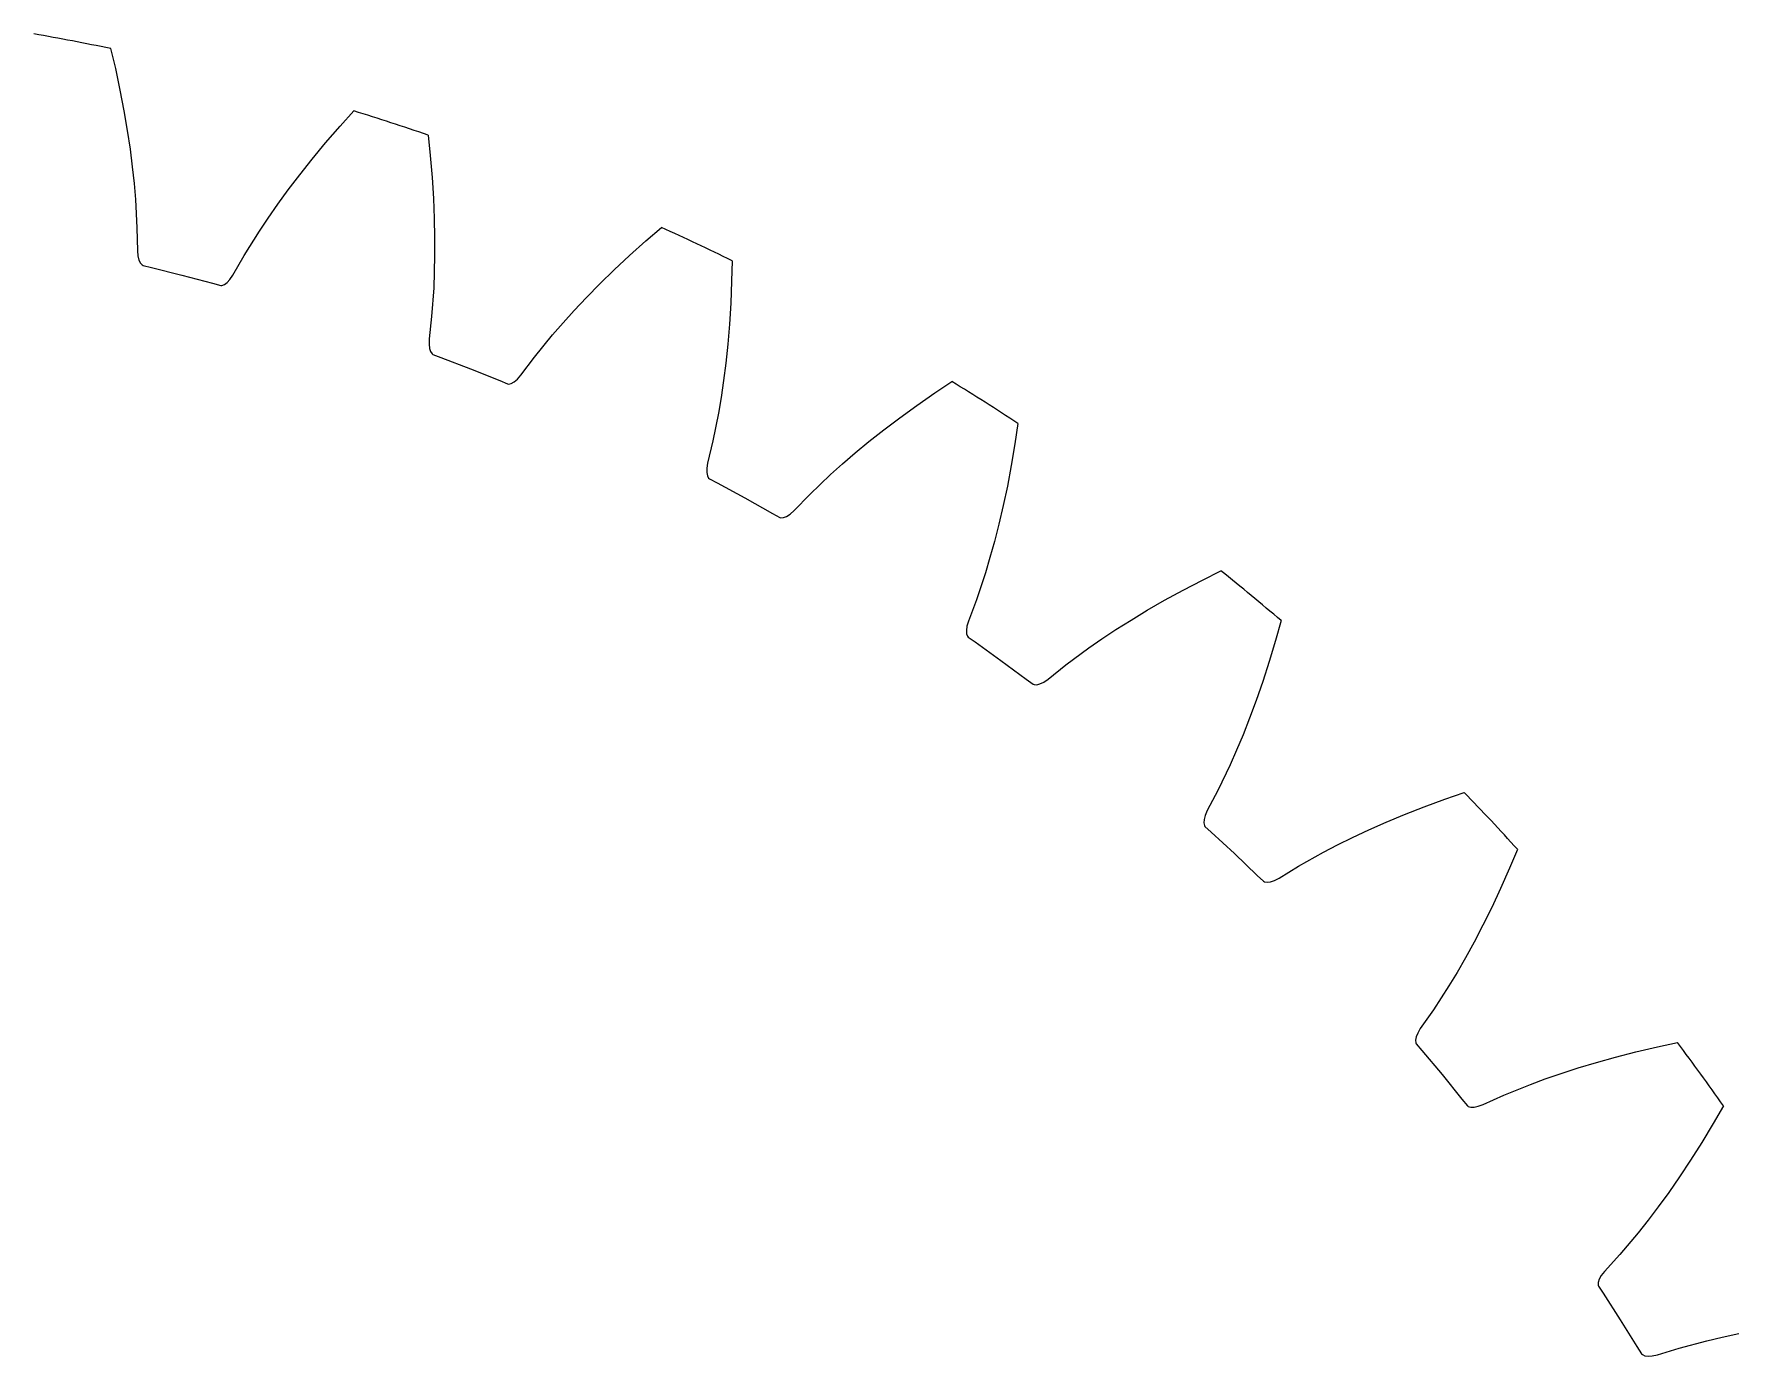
# Model space of a CAD drawing. Extents: x -39 to 114, y -39 to 39.
# Drawn here: x 6.74 to 32, y 18.72 to 38.41 of the extents above; entities that cross this region are included whole.
import ezdxf

# ---------------------------------------------------------------- set-up
doc = ezdxf.new("R2010")
doc.units = 0

msp = doc.modelspace()

# ---------------------------------------------------------------- linework, layer by layer
at = {"layer": 'layer1'}
for p, q in [((7.878, 38.196), (7.948, 37.898)), ((7.948, 37.898), (8.017, 37.578)), ((8.017, 37.578), (8.075, 37.271)), ((8.075, 37.271), (8.125, 36.977)), ((11.293, 37.04), (11.497, 37.267)), ((8.125, 36.977), (8.167, 36.697)), ((11.078, 36.792), (11.293, 37.04)), ((12.603, 36.907), (12.635, 36.603)), ((8.167, 36.697), (8.2, 36.434)), ((10.879, 36.551), (11.078, 36.792)), ((8.2, 36.434), (8.227, 36.184)), ((10.693, 36.317), (10.879, 36.551)), ((12.635, 36.603), (12.663, 36.277)), ((8.227, 36.184), (8.247, 35.949)), ((10.522, 36.093), (10.693, 36.317)), ((12.663, 36.277), (12.683, 35.965)), ((8.247, 35.949), (8.27, 35.525)), ((10.366, 35.878), (10.522, 36.093)), ((12.683, 35.965), (12.696, 35.667)), ((10.092, 35.475), (10.222, 35.672)), ((10.222, 35.672), (10.366, 35.878)), ((12.696, 35.667), (12.702, 35.384)), ((8.27, 35.525), (8.276, 35.185)), ((9.867, 35.114), (10.092, 35.475)), ((12.702, 35.384), (12.702, 35.119)), ((15.846, 35.332), (16.077, 35.532)), ((8.276, 35.185), (8.284, 35.108)), ((15.602, 35.113), (15.846, 35.332)), ((8.284, 35.108), (8.299, 35.047)), ((8.299, 35.047), (8.32, 35.002)), ((8.32, 35.002), (8.346, 34.973)), ((8.346, 34.973), (8.36, 34.965)), ((8.36, 34.965), (8.484, 34.935)), ((8.484, 34.935), (8.94, 34.821)), ((9.698, 34.82), (9.867, 35.114)), ((12.702, 35.119), (12.697, 34.868)), ((15.161, 34.691), (15.374, 34.899)), ((15.374, 34.899), (15.602, 35.113)), ((17.13, 35.037), (17.123, 34.731)), ((8.94, 34.821), (9.395, 34.701)), ((9.395, 34.701), (9.518, 34.668)), ((9.518, 34.668), (9.535, 34.668)), ((9.535, 34.668), (9.572, 34.681)), ((9.572, 34.681), (9.611, 34.71)), ((9.611, 34.71), (9.654, 34.757)), ((9.654, 34.757), (9.698, 34.82)), ((12.688, 34.632), (12.657, 34.208)), ((12.697, 34.868), (12.688, 34.632)), ((14.963, 34.489), (15.161, 34.691)), ((17.123, 34.731), (17.11, 34.404)), ((14.781, 34.296), (14.963, 34.489)), ((17.11, 34.404), (17.091, 34.092)), ((12.657, 34.208), (12.621, 33.871)), ((14.613, 34.109), (14.781, 34.296)), ((12.621, 33.871), (12.619, 33.793)), ((14.19, 33.601), (14.458, 33.931)), ((14.458, 33.931), (14.613, 34.109)), ((17.091, 34.092), (17.066, 33.794)), ((12.619, 33.793), (12.626, 33.731)), ((12.626, 33.731), (12.641, 33.683)), ((12.641, 33.683), (12.663, 33.651)), ((12.663, 33.651), (12.677, 33.642)), ((12.677, 33.642), (12.796, 33.596)), ((17.066, 33.794), (17.037, 33.513)), ((12.796, 33.596), (13.234, 33.425)), ((13.234, 33.425), (13.67, 33.25)), ((13.986, 33.33), (14.19, 33.601)), ((17.037, 33.513), (17.004, 33.25)), ((13.67, 33.25), (13.788, 33.201)), ((13.788, 33.201), (13.805, 33.199)), ((13.805, 33.199), (13.843, 33.208)), ((13.843, 33.208), (13.886, 33.232)), ((13.886, 33.232), (13.934, 33.273)), ((13.934, 33.273), (13.986, 33.33)), ((17.004, 33.25), (16.967, 33.001)), ((20.149, 33.068), (20.404, 33.237)), ((16.967, 33.001), (16.928, 32.768)), ((19.627, 32.697), (19.88, 32.881)), ((19.88, 32.881), (20.149, 33.068)), ((16.928, 32.768), (16.845, 32.352)), ((19.389, 32.517), (19.627, 32.697)), ((21.386, 32.614), (21.341, 32.311)), ((16.845, 32.352), (16.766, 32.022)), ((19.168, 32.342), (19.389, 32.517)), ((18.773, 32.009), (18.963, 32.173)), ((18.963, 32.173), (19.168, 32.342)), ((21.341, 32.311), (21.287, 31.988)), ((16.755, 31.945), (16.754, 31.882)), ((16.754, 31.882), (16.763, 31.833)), ((16.766, 32.022), (16.755, 31.945)), ((18.29, 31.557), (18.597, 31.851)), ((18.597, 31.851), (18.773, 32.009)), ((21.287, 31.988), (21.229, 31.681)), ((16.763, 31.833), (16.781, 31.799)), ((16.781, 31.799), (16.793, 31.787)), ((16.793, 31.787), (16.906, 31.727)), ((16.906, 31.727), (17.319, 31.503)), ((21.229, 31.681), (21.167, 31.389)), ((17.319, 31.503), (17.73, 31.274)), ((18.053, 31.314), (18.29, 31.557)), ((21.167, 31.389), (21.103, 31.114)), ((17.73, 31.274), (17.841, 31.212)), ((17.841, 31.212), (17.857, 31.207)), ((17.857, 31.207), (17.896, 31.211)), ((17.896, 31.211), (17.942, 31.229)), ((17.942, 31.229), (17.994, 31.264)), ((17.994, 31.264), (18.053, 31.314)), ((21.103, 31.114), (21.037, 30.857)), ((21.037, 30.857), (20.97, 30.615)), ((20.97, 30.615), (20.902, 30.388)), ((20.902, 30.388), (20.767, 29.986)), ((24.135, 30.281), (24.409, 30.417)), ((23.57, 29.98), (23.844, 30.13)), ((23.844, 30.13), (24.135, 30.281)), ((20.767, 29.986), (20.648, 29.668)), ((23.07, 29.685), (23.312, 29.831)), ((23.312, 29.831), (23.57, 29.98)), ((20.627, 29.593), (20.618, 29.531)), ((20.648, 29.668), (20.627, 29.593)), ((22.846, 29.543), (23.07, 29.685)), ((25.305, 29.676), (25.223, 29.382)), ((20.618, 29.531), (20.621, 29.481)), ((20.621, 29.481), (20.634, 29.445)), ((20.634, 29.445), (20.645, 29.432)), ((20.645, 29.432), (20.749, 29.358)), ((20.749, 29.358), (21.131, 29.084)), ((22.442, 29.269), (22.636, 29.404)), ((22.636, 29.404), (22.846, 29.543)), ((25.223, 29.382), (25.128, 29.068)), ((21.131, 29.084), (21.51, 28.805)), ((22.101, 29.016), (22.442, 29.269)), ((25.128, 29.068), (25.032, 28.77)), ((21.51, 28.805), (21.612, 28.729)), ((21.835, 28.805), (22.101, 29.016)), ((21.612, 28.729), (21.628, 28.723)), ((21.628, 28.723), (21.666, 28.722)), ((21.666, 28.722), (21.714, 28.735)), ((21.714, 28.735), (21.771, 28.762)), ((21.771, 28.762), (21.835, 28.805)), ((25.032, 28.77), (24.934, 28.488)), ((24.934, 28.488), (24.836, 28.224)), ((24.836, 28.224), (24.738, 27.977)), ((24.738, 27.977), (24.641, 27.745)), ((24.641, 27.745), (24.545, 27.529)), ((24.545, 27.529), (24.361, 27.146)), ((24.361, 27.146), (24.203, 26.846)), ((27.74, 27.018), (28.029, 27.118)), ((24.203, 26.846), (24.173, 26.775)), ((26.867, 26.674), (27.142, 26.789)), ((27.142, 26.789), (27.432, 26.904)), ((27.432, 26.904), (27.74, 27.018)), ((24.157, 26.714), (24.153, 26.664)), ((24.153, 26.664), (24.162, 26.627)), ((24.173, 26.775), (24.157, 26.714)), ((24.162, 26.627), (24.171, 26.612)), ((24.171, 26.612), (24.265, 26.526)), ((26.368, 26.446), (26.609, 26.559)), ((26.609, 26.559), (26.867, 26.674)), ((24.265, 26.526), (24.609, 26.206)), ((25.934, 26.226), (26.143, 26.335)), ((26.143, 26.335), (26.368, 26.446)), ((24.609, 26.206), (24.95, 25.882)), ((25.563, 26.017), (25.934, 26.226)), ((28.825, 26.27), (28.706, 25.989)), ((24.95, 25.882), (25.042, 25.794)), ((25.042, 25.794), (25.057, 25.786)), ((25.057, 25.786), (25.095, 25.78)), ((25.095, 25.78), (25.144, 25.786)), ((25.144, 25.786), (25.204, 25.807)), ((25.204, 25.807), (25.273, 25.841)), ((25.273, 25.841), (25.563, 26.017)), ((28.706, 25.989), (28.573, 25.689)), ((28.573, 25.689), (28.44, 25.406)), ((28.44, 25.406), (28.308, 25.139)), ((28.308, 25.139), (28.177, 24.888)), ((28.177, 24.888), (28.05, 24.656)), ((28.05, 24.656), (27.924, 24.438)), ((27.924, 24.438), (27.802, 24.236)), ((27.802, 24.236), (27.571, 23.879)), ((27.571, 23.879), (27.377, 23.601)), ((27.338, 23.534), (27.314, 23.476)), ((27.377, 23.601), (27.338, 23.534)), ((27.314, 23.476), (27.305, 23.427)), ((27.305, 23.427), (27.309, 23.388)), ((27.309, 23.388), (27.316, 23.373)), ((27.316, 23.373), (27.398, 23.276)), ((27.398, 23.276), (27.7, 22.915)), ((30.285, 23.176), (30.588, 23.253)), ((30.588, 23.253), (30.907, 23.328)), ((30.907, 23.328), (31.206, 23.392)), ((29.475, 22.933), (29.728, 23.015)), ((29.728, 23.015), (29.998, 23.096)), ((29.998, 23.096), (30.285, 23.176)), ((27.7, 22.915), (27.997, 22.551)), ((28.622, 22.608), (29.016, 22.768)), ((29.016, 22.768), (29.237, 22.85)), ((29.237, 22.85), (29.475, 22.933)), ((27.997, 22.551), (28.078, 22.452)), ((28.313, 22.47), (28.622, 22.608)), ((28.078, 22.452), (28.091, 22.442)), ((28.091, 22.442), (28.128, 22.431)), ((28.128, 22.431), (28.178, 22.432)), ((28.178, 22.432), (28.24, 22.444)), ((28.24, 22.444), (28.313, 22.47)), ((31.89, 22.451), (31.737, 22.186)), ((31.737, 22.186), (31.568, 21.905)), ((31.568, 21.905), (31.4, 21.641)), ((31.4, 21.641), (31.235, 21.393)), ((31.235, 21.393), (31.075, 21.161)), ((31.075, 21.161), (30.919, 20.946)), ((30.767, 20.745), (30.62, 20.56)), ((30.919, 20.946), (30.767, 20.745)), ((30.62, 20.56), (30.347, 20.235)), ((30.347, 20.235), (30.119, 19.984)), ((30.119, 19.984), (30.072, 19.922)), ((30.041, 19.867), (30.025, 19.82)), ((30.025, 19.82), (30.025, 19.781)), ((30.025, 19.781), (30.03, 19.765)), ((30.03, 19.765), (30.099, 19.658)), ((30.072, 19.922), (30.041, 19.867)), ((30.099, 19.658), (30.354, 19.263)), ((30.354, 19.263), (30.603, 18.864)), ((31.23, 18.843), (31.641, 18.952)), ((31.641, 18.952), (31.871, 19.006)), ((31.871, 19.006), (32.117, 19.058)), ((30.603, 18.864), (30.67, 18.756)), ((30.67, 18.756), (30.683, 18.745)), ((30.683, 18.745), (30.718, 18.729)), ((30.718, 18.729), (30.767, 18.723)), ((30.767, 18.723), (30.83, 18.728)), ((30.83, 18.728), (30.906, 18.744)), ((30.906, 18.744), (31.23, 18.843))]:
    msp.add_line(p, q, dxfattribs=at)
for start, end in [(78.3457, 80.0543), (71.1457, 72.8543), (63.9457, 65.6543), (56.7457, 58.4543), (49.5457, 51.2543), (42.3457, 44.0543), (35.1457, 36.8543)]:
    msp.add_arc((0, 0), 39, start, end, dxfattribs=at)
at = {"layer": 'layer3'}
for p, q in [((7.878, 38.196), (7.948, 37.898)), ((7.948, 37.898), (8.017, 37.578)), ((8.017, 37.578), (8.075, 37.271)), ((8.075, 37.271), (8.125, 36.977)), ((11.293, 37.04), (11.497, 37.267)), ((8.125, 36.977), (8.167, 36.697)), ((11.078, 36.792), (11.293, 37.04)), ((12.603, 36.907), (12.635, 36.603)), ((8.167, 36.697), (8.2, 36.434)), ((10.879, 36.551), (11.078, 36.792)), ((8.2, 36.434), (8.227, 36.184)), ((10.693, 36.317), (10.879, 36.551)), ((12.635, 36.603), (12.663, 36.277)), ((8.227, 36.184), (8.247, 35.949)), ((10.522, 36.093), (10.693, 36.317)), ((12.663, 36.277), (12.683, 35.965)), ((8.247, 35.949), (8.27, 35.525)), ((10.366, 35.878), (10.522, 36.093)), ((12.683, 35.965), (12.696, 35.667)), ((10.092, 35.475), (10.222, 35.672)), ((10.222, 35.672), (10.366, 35.878)), ((12.696, 35.667), (12.702, 35.384)), ((8.27, 35.525), (8.276, 35.185)), ((9.867, 35.114), (10.092, 35.475)), ((12.702, 35.384), (12.702, 35.119)), ((15.846, 35.332), (16.077, 35.532)), ((8.276, 35.185), (8.284, 35.108)), ((15.602, 35.113), (15.846, 35.332)), ((8.284, 35.108), (8.299, 35.047)), ((8.299, 35.047), (8.32, 35.002)), ((8.32, 35.002), (8.346, 34.973)), ((8.346, 34.973), (8.36, 34.965)), ((8.36, 34.965), (8.484, 34.935)), ((8.484, 34.935), (8.94, 34.821)), ((9.698, 34.82), (9.867, 35.114)), ((12.702, 35.119), (12.697, 34.868)), ((15.161, 34.691), (15.374, 34.899)), ((15.374, 34.899), (15.602, 35.113)), ((17.13, 35.037), (17.123, 34.731)), ((8.94, 34.821), (9.395, 34.701)), ((9.395, 34.701), (9.518, 34.668)), ((9.518, 34.668), (9.535, 34.668)), ((9.535, 34.668), (9.572, 34.681)), ((9.572, 34.681), (9.611, 34.71)), ((9.611, 34.71), (9.654, 34.757)), ((9.654, 34.757), (9.698, 34.82)), ((12.688, 34.632), (12.657, 34.208)), ((12.697, 34.868), (12.688, 34.632)), ((14.963, 34.489), (15.161, 34.691)), ((17.123, 34.731), (17.11, 34.404)), ((14.781, 34.296), (14.963, 34.489)), ((17.11, 34.404), (17.091, 34.092)), ((12.657, 34.208), (12.621, 33.871)), ((14.613, 34.109), (14.781, 34.296)), ((12.621, 33.871), (12.619, 33.793)), ((14.19, 33.601), (14.458, 33.931)), ((14.458, 33.931), (14.613, 34.109)), ((17.091, 34.092), (17.066, 33.794)), ((12.619, 33.793), (12.626, 33.731)), ((12.626, 33.731), (12.641, 33.683)), ((12.641, 33.683), (12.663, 33.651)), ((12.663, 33.651), (12.677, 33.642)), ((12.677, 33.642), (12.796, 33.596)), ((17.066, 33.794), (17.037, 33.513)), ((12.796, 33.596), (13.234, 33.425)), ((13.234, 33.425), (13.67, 33.25)), ((13.986, 33.33), (14.19, 33.601)), ((17.037, 33.513), (17.004, 33.25)), ((13.67, 33.25), (13.788, 33.201)), ((13.788, 33.201), (13.805, 33.199)), ((13.805, 33.199), (13.843, 33.208)), ((13.843, 33.208), (13.886, 33.232)), ((13.886, 33.232), (13.934, 33.273)), ((13.934, 33.273), (13.986, 33.33)), ((17.004, 33.25), (16.967, 33.001)), ((20.149, 33.068), (20.404, 33.237)), ((16.967, 33.001), (16.928, 32.768)), ((19.627, 32.697), (19.88, 32.881)), ((19.88, 32.881), (20.149, 33.068)), ((16.928, 32.768), (16.845, 32.352)), ((19.389, 32.517), (19.627, 32.697)), ((21.386, 32.614), (21.341, 32.311)), ((16.845, 32.352), (16.766, 32.022)), ((19.168, 32.342), (19.389, 32.517)), ((18.773, 32.009), (18.963, 32.173)), ((18.963, 32.173), (19.168, 32.342)), ((21.341, 32.311), (21.287, 31.988)), ((16.755, 31.945), (16.754, 31.882)), ((16.754, 31.882), (16.763, 31.833)), ((16.766, 32.022), (16.755, 31.945)), ((18.29, 31.557), (18.597, 31.851)), ((18.597, 31.851), (18.773, 32.009)), ((21.287, 31.988), (21.229, 31.681)), ((16.763, 31.833), (16.781, 31.799)), ((16.781, 31.799), (16.793, 31.787)), ((16.793, 31.787), (16.906, 31.727)), ((16.906, 31.727), (17.319, 31.503)), ((21.229, 31.681), (21.167, 31.389)), ((17.319, 31.503), (17.73, 31.274)), ((18.053, 31.314), (18.29, 31.557)), ((21.167, 31.389), (21.103, 31.114)), ((17.73, 31.274), (17.841, 31.212)), ((17.841, 31.212), (17.857, 31.207)), ((17.857, 31.207), (17.896, 31.211)), ((17.896, 31.211), (17.942, 31.229)), ((17.942, 31.229), (17.994, 31.264)), ((17.994, 31.264), (18.053, 31.314)), ((21.103, 31.114), (21.037, 30.857)), ((21.037, 30.857), (20.97, 30.615)), ((20.97, 30.615), (20.902, 30.388)), ((20.902, 30.388), (20.767, 29.986)), ((24.135, 30.281), (24.409, 30.417)), ((23.57, 29.98), (23.844, 30.13)), ((23.844, 30.13), (24.135, 30.281)), ((20.767, 29.986), (20.648, 29.668)), ((23.07, 29.685), (23.312, 29.831)), ((23.312, 29.831), (23.57, 29.98)), ((20.627, 29.593), (20.618, 29.531)), ((20.648, 29.668), (20.627, 29.593)), ((22.846, 29.543), (23.07, 29.685)), ((25.305, 29.676), (25.223, 29.382)), ((20.618, 29.531), (20.621, 29.481)), ((20.621, 29.481), (20.634, 29.445)), ((20.634, 29.445), (20.645, 29.432)), ((20.645, 29.432), (20.749, 29.358)), ((20.749, 29.358), (21.131, 29.084)), ((22.442, 29.269), (22.636, 29.404)), ((22.636, 29.404), (22.846, 29.543)), ((25.223, 29.382), (25.128, 29.068)), ((21.131, 29.084), (21.51, 28.805)), ((22.101, 29.016), (22.442, 29.269)), ((25.128, 29.068), (25.032, 28.77)), ((21.51, 28.805), (21.612, 28.729)), ((21.835, 28.805), (22.101, 29.016)), ((21.612, 28.729), (21.628, 28.723)), ((21.628, 28.723), (21.666, 28.722)), ((21.666, 28.722), (21.714, 28.735)), ((21.714, 28.735), (21.771, 28.762)), ((21.771, 28.762), (21.835, 28.805)), ((25.032, 28.77), (24.934, 28.488)), ((24.934, 28.488), (24.836, 28.224)), ((24.836, 28.224), (24.738, 27.977)), ((24.738, 27.977), (24.641, 27.745)), ((24.641, 27.745), (24.545, 27.529)), ((24.545, 27.529), (24.361, 27.146)), ((24.361, 27.146), (24.203, 26.846)), ((27.74, 27.018), (28.029, 27.118)), ((24.203, 26.846), (24.173, 26.775)), ((26.867, 26.674), (27.142, 26.789)), ((27.142, 26.789), (27.432, 26.904)), ((27.432, 26.904), (27.74, 27.018)), ((24.157, 26.714), (24.153, 26.664)), ((24.153, 26.664), (24.162, 26.627)), ((24.173, 26.775), (24.157, 26.714)), ((24.162, 26.627), (24.171, 26.612)), ((24.171, 26.612), (24.265, 26.526)), ((26.368, 26.446), (26.609, 26.559)), ((26.609, 26.559), (26.867, 26.674)), ((24.265, 26.526), (24.609, 26.206)), ((25.934, 26.226), (26.143, 26.335)), ((26.143, 26.335), (26.368, 26.446)), ((24.609, 26.206), (24.95, 25.882)), ((25.563, 26.017), (25.934, 26.226)), ((28.825, 26.27), (28.706, 25.989)), ((24.95, 25.882), (25.042, 25.794)), ((25.042, 25.794), (25.057, 25.786)), ((25.057, 25.786), (25.095, 25.78)), ((25.095, 25.78), (25.144, 25.786)), ((25.144, 25.786), (25.204, 25.807)), ((25.204, 25.807), (25.273, 25.841)), ((25.273, 25.841), (25.563, 26.017)), ((28.706, 25.989), (28.573, 25.689)), ((28.573, 25.689), (28.44, 25.406)), ((28.44, 25.406), (28.308, 25.139)), ((28.308, 25.139), (28.177, 24.888)), ((28.177, 24.888), (28.05, 24.656)), ((28.05, 24.656), (27.924, 24.438)), ((27.924, 24.438), (27.802, 24.236)), ((27.802, 24.236), (27.571, 23.879)), ((27.571, 23.879), (27.377, 23.601)), ((27.338, 23.534), (27.314, 23.476)), ((27.377, 23.601), (27.338, 23.534)), ((27.314, 23.476), (27.305, 23.427)), ((27.305, 23.427), (27.309, 23.388)), ((27.309, 23.388), (27.316, 23.373)), ((27.316, 23.373), (27.398, 23.276)), ((27.398, 23.276), (27.7, 22.915)), ((30.285, 23.176), (30.588, 23.253)), ((30.588, 23.253), (30.907, 23.328)), ((30.907, 23.328), (31.206, 23.392)), ((29.475, 22.933), (29.728, 23.015)), ((29.728, 23.015), (29.998, 23.096)), ((29.998, 23.096), (30.285, 23.176)), ((27.7, 22.915), (27.997, 22.551)), ((28.622, 22.608), (29.016, 22.768)), ((29.016, 22.768), (29.237, 22.85)), ((29.237, 22.85), (29.475, 22.933)), ((27.997, 22.551), (28.078, 22.452)), ((28.313, 22.47), (28.622, 22.608)), ((28.078, 22.452), (28.091, 22.442)), ((28.091, 22.442), (28.128, 22.431)), ((28.128, 22.431), (28.178, 22.432)), ((28.178, 22.432), (28.24, 22.444)), ((28.24, 22.444), (28.313, 22.47)), ((31.89, 22.451), (31.737, 22.186)), ((31.737, 22.186), (31.568, 21.905)), ((31.568, 21.905), (31.4, 21.641)), ((31.4, 21.641), (31.235, 21.393)), ((31.235, 21.393), (31.075, 21.161)), ((31.075, 21.161), (30.919, 20.946)), ((30.767, 20.745), (30.62, 20.56)), ((30.919, 20.946), (30.767, 20.745)), ((30.62, 20.56), (30.347, 20.235)), ((30.347, 20.235), (30.119, 19.984)), ((30.119, 19.984), (30.072, 19.922)), ((30.041, 19.867), (30.025, 19.82)), ((30.025, 19.82), (30.025, 19.781)), ((30.025, 19.781), (30.03, 19.765)), ((30.03, 19.765), (30.099, 19.658)), ((30.072, 19.922), (30.041, 19.867)), ((30.099, 19.658), (30.354, 19.263)), ((30.354, 19.263), (30.603, 18.864)), ((31.23, 18.843), (31.641, 18.952)), ((31.641, 18.952), (31.871, 19.006)), ((31.871, 19.006), (32.117, 19.058)), ((30.603, 18.864), (30.67, 18.756)), ((30.67, 18.756), (30.683, 18.745)), ((30.683, 18.745), (30.718, 18.729)), ((30.718, 18.729), (30.767, 18.723)), ((30.767, 18.723), (30.83, 18.728)), ((30.83, 18.728), (30.906, 18.744)), ((30.906, 18.744), (31.23, 18.843))]:
    msp.add_line(p, q, dxfattribs=at)
for start, end in [(78.3457, 80.0543), (71.1457, 72.8543), (63.9457, 65.6543), (56.7457, 58.4543), (49.5457, 51.2543), (42.3457, 44.0543), (35.1457, 36.8543)]:
    msp.add_arc((0, 0), 39, start, end, dxfattribs=at)

doc.saveas('drawing.dxf')
